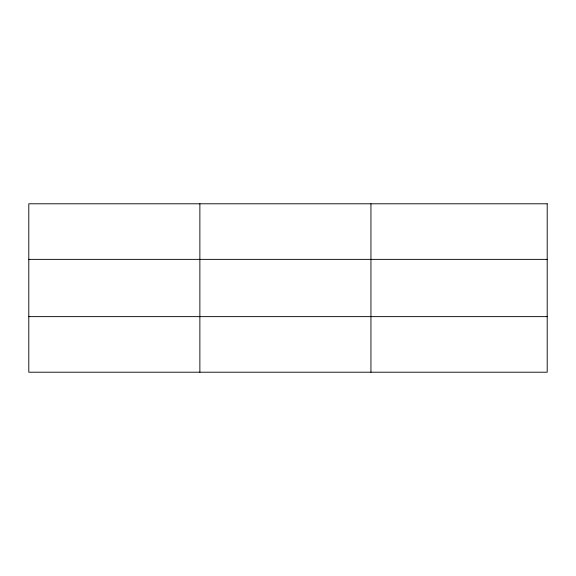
<?xml version="1.0" encoding="UTF-8"?>
<svg xmlns="http://www.w3.org/2000/svg" width="576" height="576" viewBox="0 0 576 576"><rect width="100%" height="100%" fill="white"/><g stroke="black" fill="none" stroke-linecap="round" stroke-linejoin="round"><path stroke-width="0.86" d="M199.872 372.211L199.872 203.789M370.944 372.211L370.944 203.789M28.8 259.366L547.2 259.366M28.8 316.634L547.2 316.634M547.2 203.789L547.2 372.211L28.8 372.211L28.8 203.789L547.2 203.789"/></g></svg>
